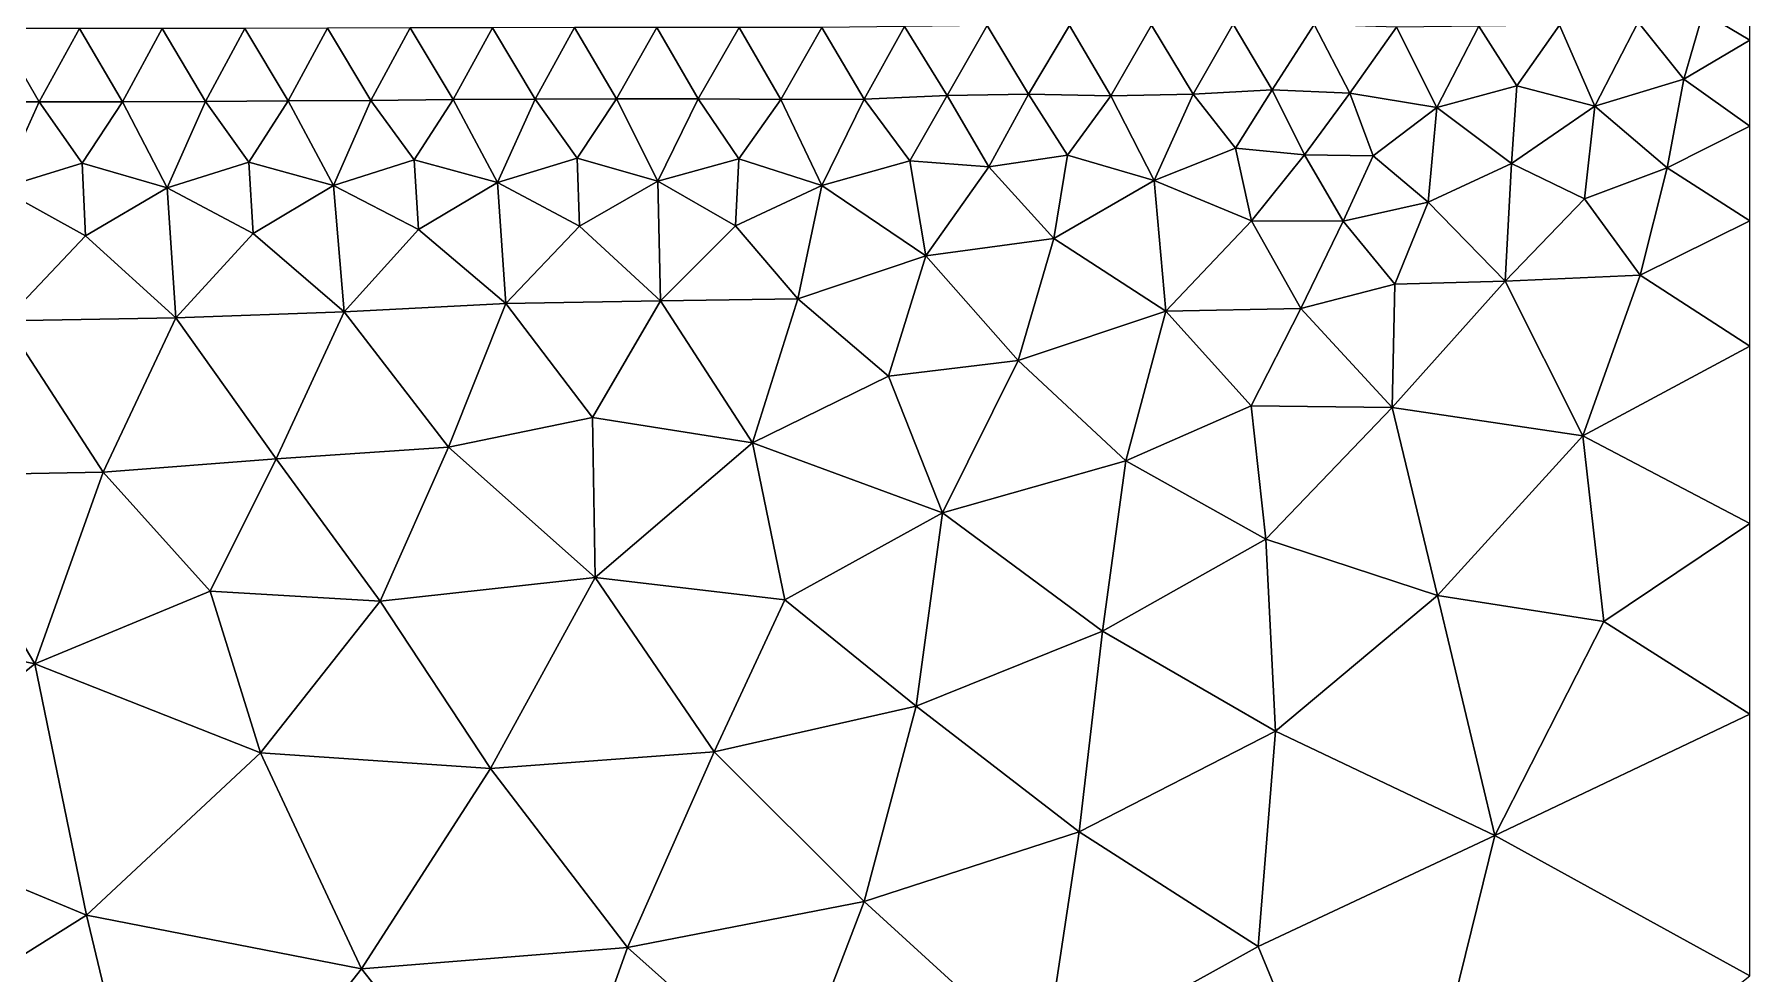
# Model space of a CAD drawing. Header units: metres. Extents: x 0 to 72, y -280 to 0.
# Drawn here: x 6.69 to 15, y -12.49 to -7.94 of the extents above; entities that cross this region are included whole.
import ezdxf

# ---------------------------------------------------------------- set-up
doc = ezdxf.new("R2010")
doc.units = ezdxf.units.M

msp = doc.modelspace()

# ---------------------------------------------------------------- linework, layer by layer
at = {"layer": 'layer', "color": 0}
for points in [[(15, -7.96828), (15, -7.69798), (14.7753, -7.83557)], [(11.7026, -7.89779), (11.3038, -7.89855), (11.5049, -8.23011)], [(11.9038, -8.23857), (11.7026, -7.89779), (11.5049, -8.23011)], [(12.1014, -7.89679), (11.7026, -7.89779), (11.9038, -8.23857)], [(12.3026, -8.22994), (12.1014, -7.89679), (11.9038, -8.23857)], [(12.4972, -7.89213), (12.1014, -7.89679), (12.3026, -8.22994)], [(12.6852, -8.2097), (12.4972, -7.89213), (12.3026, -8.22994)], [(12.8898, -7.89301), (12.4972, -7.89213), (12.6852, -8.2097)], [(13.0622, -8.2262), (12.8898, -7.89301), (12.6852, -8.2097)], [(13.2879, -7.90596), (12.8898, -7.89301), (13.0622, -8.2262)], [(14.0779, -7.89685), (13.6869, -7.90185), (13.871, -8.18971)], [(14.2489, -8.28834), (14.0779, -7.89685), (13.871, -8.18971)], [(14.2489, -8.28834), (14.4602, -7.88169), (14.0779, -7.89685)], [(14.2489, -8.28834), (14.6812, -8.15777), (14.4602, -7.88169)], [(14.6812, -8.15777), (14.7753, -7.83557), (14.4602, -7.88169)], [(14.6812, -8.15777), (15, -7.96828), (14.7753, -7.83557)], [(6.70997, -8.26777), (6.50363, -7.91325), (6.3076, -8.26715)], [(6.90475, -7.91335), (6.50363, -7.91325), (6.70997, -8.26777)], [(7.11285, -8.26718), (6.90475, -7.91335), (6.70997, -8.26777)], [(7.30588, -7.91304), (6.90475, -7.91335), (7.11285, -8.26718)], [(7.51519, -8.2659), (7.30588, -7.91304), (7.11285, -8.26718)], [(7.70681, -7.91232), (7.30588, -7.91304), (7.51519, -8.2659)], [(7.91695, -8.26338), (7.70681, -7.91232), (7.51519, -8.2659)], [(8.10734, -7.91127), (7.70681, -7.91232), (7.91695, -8.26338)], [(8.31735, -8.26064), (8.10734, -7.91127), (7.91695, -8.26338)], [(8.5072, -7.91), (8.10734, -7.91127), (8.31735, -8.26064)], [(8.71588, -8.25718), (8.5072, -7.91), (8.31735, -8.26064)], [(8.90633, -7.90874), (8.5072, -7.91), (8.71588, -8.25718)], [(9.11294, -8.25465), (8.90633, -7.90874), (8.71588, -8.25718)], [(9.30474, -7.90781), (8.90633, -7.90874), (9.11294, -8.25465)], [(9.50798, -8.25305), (9.30474, -7.90781), (9.11294, -8.25465)], [(9.70302, -7.9075), (9.30474, -7.90781), (9.50798, -8.25305)], [(9.90426, -8.25354), (9.70302, -7.9075), (9.50798, -8.25305)], [(10.1022, -7.90789), (9.70302, -7.9075), (9.90426, -8.25354)], [(10.3037, -8.25666), (10.1022, -7.90789), (9.90426, -8.25354)], [(10.5031, -7.90743), (10.1022, -7.90789), (10.3037, -8.25666)], [(10.709, -8.25498), (10.5031, -7.90743), (10.3037, -8.25666)], [(10.9043, -7.90334), (10.5031, -7.90743), (10.709, -8.25498)], [(11.1107, -8.23691), (10.9043, -7.90334), (10.709, -8.25498)], [(11.3038, -7.89855), (10.9043, -7.90334), (11.1107, -8.23691)], [(11.5049, -8.23011), (11.3038, -7.89855), (11.1107, -8.23691)], [(13.4833, -8.29591), (13.2879, -7.90596), (13.0622, -8.2262)], [(13.6869, -7.90185), (13.2879, -7.90596), (13.4833, -8.29591)], [(13.871, -8.18971), (13.6869, -7.90185), (13.4833, -8.29591)], [(15, -8.38541), (15, -7.96828), (14.6812, -8.15777)], [(11.5049, -8.23011), (11.1107, -8.23691), (11.3128, -8.58194)], [(11.6941, -8.52658), (11.5049, -8.23011), (11.3128, -8.58194)], [(11.9038, -8.23857), (11.5049, -8.23011), (11.6941, -8.52658)], [(12.3026, -8.22994), (11.9038, -8.23857), (12.1143, -8.64934)], [(12.5082, -8.49194), (12.3026, -8.22994), (12.1143, -8.64934)], [(12.6852, -8.2097), (12.3026, -8.22994), (12.5082, -8.49194)], [(12.8429, -8.52454), (12.6852, -8.2097), (12.5082, -8.49194)], [(13.0622, -8.2262), (12.6852, -8.2097), (12.8429, -8.52454)], [(13.1746, -8.52896), (13.0622, -8.2262), (12.8429, -8.52454)], [(13.4833, -8.29591), (13.0622, -8.2262), (13.1746, -8.52896)], [(13.8458, -8.56698), (13.871, -8.18971), (13.4833, -8.29591)], [(13.8458, -8.56698), (14.2489, -8.28834), (13.871, -8.18971)], [(14.6004, -8.58669), (14.6812, -8.15777), (14.2489, -8.28834)], [(14.6004, -8.58669), (15, -8.38541), (14.6812, -8.15777)], [(6.70997, -8.26777), (6.3076, -8.26715), (6.51921, -8.68804)], [(6.91868, -8.56436), (6.70997, -8.26777), (6.51921, -8.68804)], [(7.11285, -8.26718), (6.70997, -8.26777), (6.91868, -8.56436)], [(7.33058, -8.68441), (7.11285, -8.26718), (6.91868, -8.56436)], [(7.51519, -8.2659), (7.11285, -8.26718), (7.33058, -8.68441)], [(7.72655, -8.55929), (7.51519, -8.2659), (7.33058, -8.68441)], [(7.91695, -8.26338), (7.51519, -8.2659), (7.72655, -8.55929)], [(8.137, -8.6733), (7.91695, -8.26338), (7.72655, -8.55929)], [(8.31735, -8.26064), (7.91695, -8.26338), (8.137, -8.6733)], [(8.52748, -8.54937), (8.31735, -8.26064), (8.137, -8.6733)], [(8.71588, -8.25718), (8.31735, -8.26064), (8.52748, -8.54937)], [(8.93036, -8.65881), (8.71588, -8.25718), (8.52748, -8.54937)], [(9.11294, -8.25465), (8.71588, -8.25718), (8.93036, -8.65881)], [(9.31682, -8.54063), (9.11294, -8.25465), (8.93036, -8.65881)], [(9.50798, -8.25305), (9.11294, -8.25465), (9.31682, -8.54063)], [(9.70887, -8.65269), (9.50798, -8.25305), (9.31682, -8.54063)], [(9.90426, -8.25354), (9.50798, -8.25305), (9.70887, -8.65269)], [(10.1012, -8.54294), (9.90426, -8.25354), (9.70887, -8.65269)], [(10.3037, -8.25666), (9.90426, -8.25354), (10.1012, -8.54294)], [(10.5033, -8.67351), (10.3037, -8.25666), (10.1012, -8.54294)], [(10.709, -8.25498), (10.3037, -8.25666), (10.5033, -8.67351)], [(10.9291, -8.55277), (10.709, -8.25498), (10.5033, -8.67351)], [(11.1107, -8.23691), (10.709, -8.25498), (10.9291, -8.55277)], [(11.3128, -8.58194), (11.1107, -8.23691), (10.9291, -8.55277)], [(12.1143, -8.64934), (11.9038, -8.23857), (11.6941, -8.52658)], [(13.4833, -8.29591), (13.1746, -8.52896), (13.4423, -8.75375)], [(13.4423, -8.75375), (13.8458, -8.56698), (13.4833, -8.29591)], [(14.199, -8.73735), (14.2489, -8.28834), (13.8458, -8.56698)], [(14.199, -8.73735), (14.6004, -8.58669), (14.2489, -8.28834)], [(15, -8.84355), (15, -8.38541), (14.6004, -8.58669)], [(7.72655, -8.55929), (7.33058, -8.68441), (7.74732, -8.90522)], [(8.137, -8.6733), (7.72655, -8.55929), (7.74732, -8.90522)], [(8.52748, -8.54937), (8.137, -8.6733), (8.54796, -8.88594)], [(8.93036, -8.65881), (8.52748, -8.54937), (8.54796, -8.88594)], [(9.31682, -8.54063), (8.93036, -8.65881), (9.3284, -8.87021)], [(9.70887, -8.65269), (9.31682, -8.54063), (9.3284, -8.87021)], [(10.1012, -8.54294), (9.70887, -8.65269), (10.0846, -8.86833)], [(10.5033, -8.67351), (10.1012, -8.54294), (10.0846, -8.86833)], [(10.9291, -8.55277), (10.5033, -8.67351), (11.0072, -9.01296)], [(11.3128, -8.58194), (10.9291, -8.55277), (11.0072, -9.01296)], [(11.6941, -8.52658), (11.3128, -8.58194), (11.6279, -8.93009)], [(12.1143, -8.64934), (11.6941, -8.52658), (11.6279, -8.93009)], [(12.5082, -8.49194), (12.1143, -8.64934), (12.5858, -8.84471)], [(12.8429, -8.52454), (12.5082, -8.49194), (12.5858, -8.84471)], [(12.5858, -8.84471), (13.0293, -8.84532), (12.8429, -8.52454)], [(13.1746, -8.52896), (12.8429, -8.52454), (13.0293, -8.84532)], [(13.0293, -8.84532), (13.4423, -8.75375), (13.1746, -8.52896)], [(6.91868, -8.56436), (6.51921, -8.68804), (6.93396, -8.9163)], [(7.33058, -8.68441), (6.91868, -8.56436), (6.93396, -8.9163)], [(11.6279, -8.93009), (11.3128, -8.58194), (11.0072, -9.01296)], [(13.8156, -9.13585), (13.8458, -8.56698), (13.4423, -8.75375)], [(13.8156, -9.13585), (14.199, -8.73735), (13.8458, -8.56698)], [(14.4695, -9.10696), (14.6004, -8.58669), (14.199, -8.73735)], [(14.4695, -9.10696), (15, -8.84355), (14.6004, -8.58669)], [(6.93396, -8.9163), (6.51921, -8.68804), (6.54449, -9.32822)], [(7.33058, -8.68441), (6.93396, -8.9163), (7.37166, -9.3144)], [(7.74732, -8.90522), (7.33058, -8.68441), (7.37166, -9.3144)], [(8.137, -8.6733), (7.74732, -8.90522), (8.1874, -9.28539)], [(8.54796, -8.88594), (8.137, -8.6733), (8.1874, -9.28539)], [(8.93036, -8.65881), (8.54796, -8.88594), (8.97098, -9.24488)], [(9.3284, -8.87021), (8.93036, -8.65881), (8.97098, -9.24488)], [(9.70887, -8.65269), (9.3284, -8.87021), (9.72095, -9.23124)], [(10.0846, -8.86833), (9.70887, -8.65269), (9.72095, -9.23124)], [(10.5033, -8.67351), (10.0846, -8.86833), (10.3866, -9.2211)], [(11.0072, -9.01296), (10.5033, -8.67351), (10.3866, -9.2211)], [(12.1143, -8.64934), (11.6279, -8.93009), (12.171, -9.28168)], [(12.171, -9.28168), (12.5858, -8.84471), (12.1143, -8.64934)], [(13.2799, -9.15077), (13.4423, -8.75375), (13.0293, -8.84532)], [(13.2799, -9.15077), (13.8156, -9.13585), (13.4423, -8.75375)], [(13.8156, -9.13585), (14.4695, -9.10696), (14.199, -8.73735)], [(8.97098, -9.24488), (8.54796, -8.88594), (8.1874, -9.28539)], [(9.72095, -9.23124), (9.3284, -8.87021), (8.97098, -9.24488)], [(10.3866, -9.2211), (10.0846, -8.86833), (9.72095, -9.23124)], [(12.171, -9.28168), (12.8245, -9.26902), (12.5858, -8.84471)], [(12.8245, -9.26902), (13.0293, -8.84532), (12.5858, -8.84471)], [(12.8245, -9.26902), (13.2799, -9.15077), (13.0293, -8.84532)], [(15, -9.45135), (15, -8.84355), (14.4695, -9.10696)], [(7.37166, -9.3144), (6.93396, -8.9163), (6.54449, -9.32822)], [(8.1874, -9.28539), (7.74732, -8.90522), (7.37166, -9.3144)], [(11.6279, -8.93009), (11.0072, -9.01296), (11.4546, -9.51965)], [(11.4546, -9.51965), (12.171, -9.28168), (11.6279, -8.93009)], [(11.0072, -9.01296), (10.3866, -9.2211), (10.8258, -9.59604)], [(11.4546, -9.51965), (11.0072, -9.01296), (10.8258, -9.59604)], [(14.1916, -9.88507), (13.8156, -9.13585), (13.2675, -9.74743)], [(13.2675, -9.74743), (13.8156, -9.13585), (13.2799, -9.15077)], [(14.1916, -9.88507), (14.4695, -9.10696), (13.8156, -9.13585)], [(14.1916, -9.88507), (15, -9.45135), (14.4695, -9.10696)], [(10.3866, -9.2211), (9.72095, -9.23124), (10.1672, -9.91991)], [(10.8258, -9.59604), (10.3866, -9.2211), (10.1672, -9.91991)], [(13.2675, -9.74743), (13.2799, -9.15077), (12.8245, -9.26902)], [(8.1874, -9.28539), (7.37166, -9.3144), (7.85833, -9.99653)], [(8.69415, -9.94075), (8.1874, -9.28539), (7.85833, -9.99653)], [(8.97098, -9.24488), (8.1874, -9.28539), (8.69415, -9.94075)], [(9.39234, -9.79659), (8.97098, -9.24488), (8.69415, -9.94075)], [(9.72095, -9.23124), (8.97098, -9.24488), (9.39234, -9.79659)], [(9.39234, -9.79659), (10.1672, -9.91991), (9.72095, -9.23124)], [(11.976, -10.006), (12.171, -9.28168), (11.4546, -9.51965)], [(11.976, -10.006), (12.5839, -9.73947), (12.171, -9.28168)], [(12.5839, -9.73947), (12.8245, -9.26902), (12.171, -9.28168)], [(12.5839, -9.73947), (13.2675, -9.74743), (12.8245, -9.26902)], [(7.02063, -10.0618), (6.54449, -9.32822), (6.1471, -10.0774)], [(7.37166, -9.3144), (6.54449, -9.32822), (7.02063, -10.0618)], [(7.85833, -9.99653), (7.37166, -9.3144), (7.02063, -10.0618)], [(15, -10.3092), (15, -9.45135), (14.1916, -9.88507)], [(11.0885, -10.2576), (11.4546, -9.51965), (10.8258, -9.59604)], [(11.0885, -10.2576), (11.976, -10.006), (11.4546, -9.51965)], [(10.1672, -9.91991), (11.0885, -10.2576), (10.8258, -9.59604)], [(8.69415, -9.94075), (9.40497, -10.5706), (9.39234, -9.79659)], [(9.40497, -10.5706), (10.1672, -9.91991), (9.39234, -9.79659)], [(12.6546, -10.3856), (12.5839, -9.73947), (11.976, -10.006)], [(12.6546, -10.3856), (13.2675, -9.74743), (12.5839, -9.73947)], [(13.4864, -10.659), (13.2675, -9.74743), (12.6546, -10.3856)], [(13.4864, -10.659), (14.1916, -9.88507), (13.2675, -9.74743)], [(14.2937, -10.7837), (14.1916, -9.88507), (13.4864, -10.659)], [(14.2937, -10.7837), (15, -10.3092), (14.1916, -9.88507)], [(8.36176, -10.6863), (8.69415, -9.94075), (7.85833, -9.99653)], [(8.36176, -10.6863), (9.40497, -10.5706), (8.69415, -9.94075)], [(9.40497, -10.5706), (10.3244, -10.6788), (10.1672, -9.91991)], [(10.3244, -10.6788), (11.0885, -10.2576), (10.1672, -9.91991)], [(7.02063, -10.0618), (7.53886, -10.6381), (7.85833, -9.99653)], [(7.53886, -10.6381), (8.36176, -10.6863), (7.85833, -9.99653)], [(11.8641, -10.8314), (11.976, -10.006), (11.0885, -10.2576)], [(11.8641, -10.8314), (12.6546, -10.3856), (11.976, -10.006)], [(5.6171, -10.7626), (6.68821, -10.9886), (6.1471, -10.0774)], [(6.1471, -10.0774), (6.68821, -10.9886), (7.02063, -10.0618)], [(6.68821, -10.9886), (7.53886, -10.6381), (7.02063, -10.0618)], [(10.3244, -10.6788), (10.9602, -11.1937), (11.0885, -10.2576)], [(10.9602, -11.1937), (11.8641, -10.8314), (11.0885, -10.2576)], [(12.7014, -11.3151), (12.6546, -10.3856), (11.8641, -10.8314)], [(12.7014, -11.3151), (13.4864, -10.659), (12.6546, -10.3856)], [(15, -11.2324), (15, -10.3092), (14.2937, -10.7837)], [(6.68821, -10.9886), (7.78193, -11.4206), (7.53886, -10.6381)], [(7.78193, -11.4206), (8.36176, -10.6863), (7.53886, -10.6381)], [(8.89713, -11.4963), (9.40497, -10.5706), (8.36176, -10.6863)], [(8.89713, -11.4963), (9.98198, -11.4155), (9.40497, -10.5706)], [(9.98198, -11.4155), (10.3244, -10.6788), (9.40497, -10.5706)], [(7.78193, -11.4206), (8.89713, -11.4963), (8.36176, -10.6863)], [(9.98198, -11.4155), (10.9602, -11.1937), (10.3244, -10.6788)], [(13.7647, -11.8208), (13.4864, -10.659), (12.7014, -11.3151)], [(13.7647, -11.8208), (14.2937, -10.7837), (13.4864, -10.659)], [(5.78254, -11.7251), (6.68821, -10.9886), (5.6171, -10.7626)], [(13.7647, -11.8208), (15, -11.2324), (14.2937, -10.7837)], [(11.75, -11.8024), (11.8641, -10.8314), (10.9602, -11.1937)], [(11.75, -11.8024), (12.7014, -11.3151), (11.8641, -10.8314)], [(5.78254, -11.7251), (6.93881, -12.207), (6.68821, -10.9886)], [(6.93881, -12.207), (7.78193, -11.4206), (6.68821, -10.9886)], [(10.7082, -12.1405), (10.9602, -11.1937), (9.98198, -11.4155)], [(10.7082, -12.1405), (11.75, -11.8024), (10.9602, -11.1937)], [(15, -12.5), (15, -11.2324), (13.7647, -11.8208)], [(12.618, -12.3588), (12.7014, -11.3151), (11.75, -11.8024)], [(12.618, -12.3588), (13.7647, -11.8208), (12.7014, -11.3151)], [(6.93881, -12.207), (8.27273, -12.466), (7.78193, -11.4206)], [(8.27273, -12.466), (8.89713, -11.4963), (7.78193, -11.4206)], [(9.5618, -12.3629), (9.98198, -11.4155), (8.89713, -11.4963)], [(9.5618, -12.3629), (10.7082, -12.1405), (9.98198, -11.4155)], [(8.27273, -12.466), (9.5618, -12.3629), (8.89713, -11.4963)], [(5.81205, -12.9135), (6.93881, -12.207), (5.78254, -11.7251)], [(11.5785, -12.9346), (11.75, -11.8024), (10.7082, -12.1405)], [(11.5785, -12.9346), (12.618, -12.3588), (11.75, -11.8024)], [(13.2531, -13.8964), (13.7647, -11.8208), (12.618, -12.3588)], [(15, -12.5), (13.7647, -11.8208), (13.2531, -13.8964)], [(5.81205, -12.9135), (7.29832, -13.7023), (6.93881, -12.207)], [(7.29832, -13.7023), (8.27273, -12.466), (6.93881, -12.207)], [(9.5618, -12.3629), (10.3521, -13.0687), (10.7082, -12.1405)], [(10.3521, -13.0687), (11.5785, -12.9346), (10.7082, -12.1405)], [(9.13529, -13.5573), (9.5618, -12.3629), (8.27273, -12.466)], [(9.13529, -13.5573), (10.3521, -13.0687), (9.5618, -12.3629)], [(13.2531, -13.8964), (12.618, -12.3588), (11.5785, -12.9346)], [(7.29832, -13.7023), (9.13529, -13.5573), (8.27273, -12.466)]]:
    msp.add_3dface(points, dxfattribs=at)

doc.saveas('drawing.dxf')
